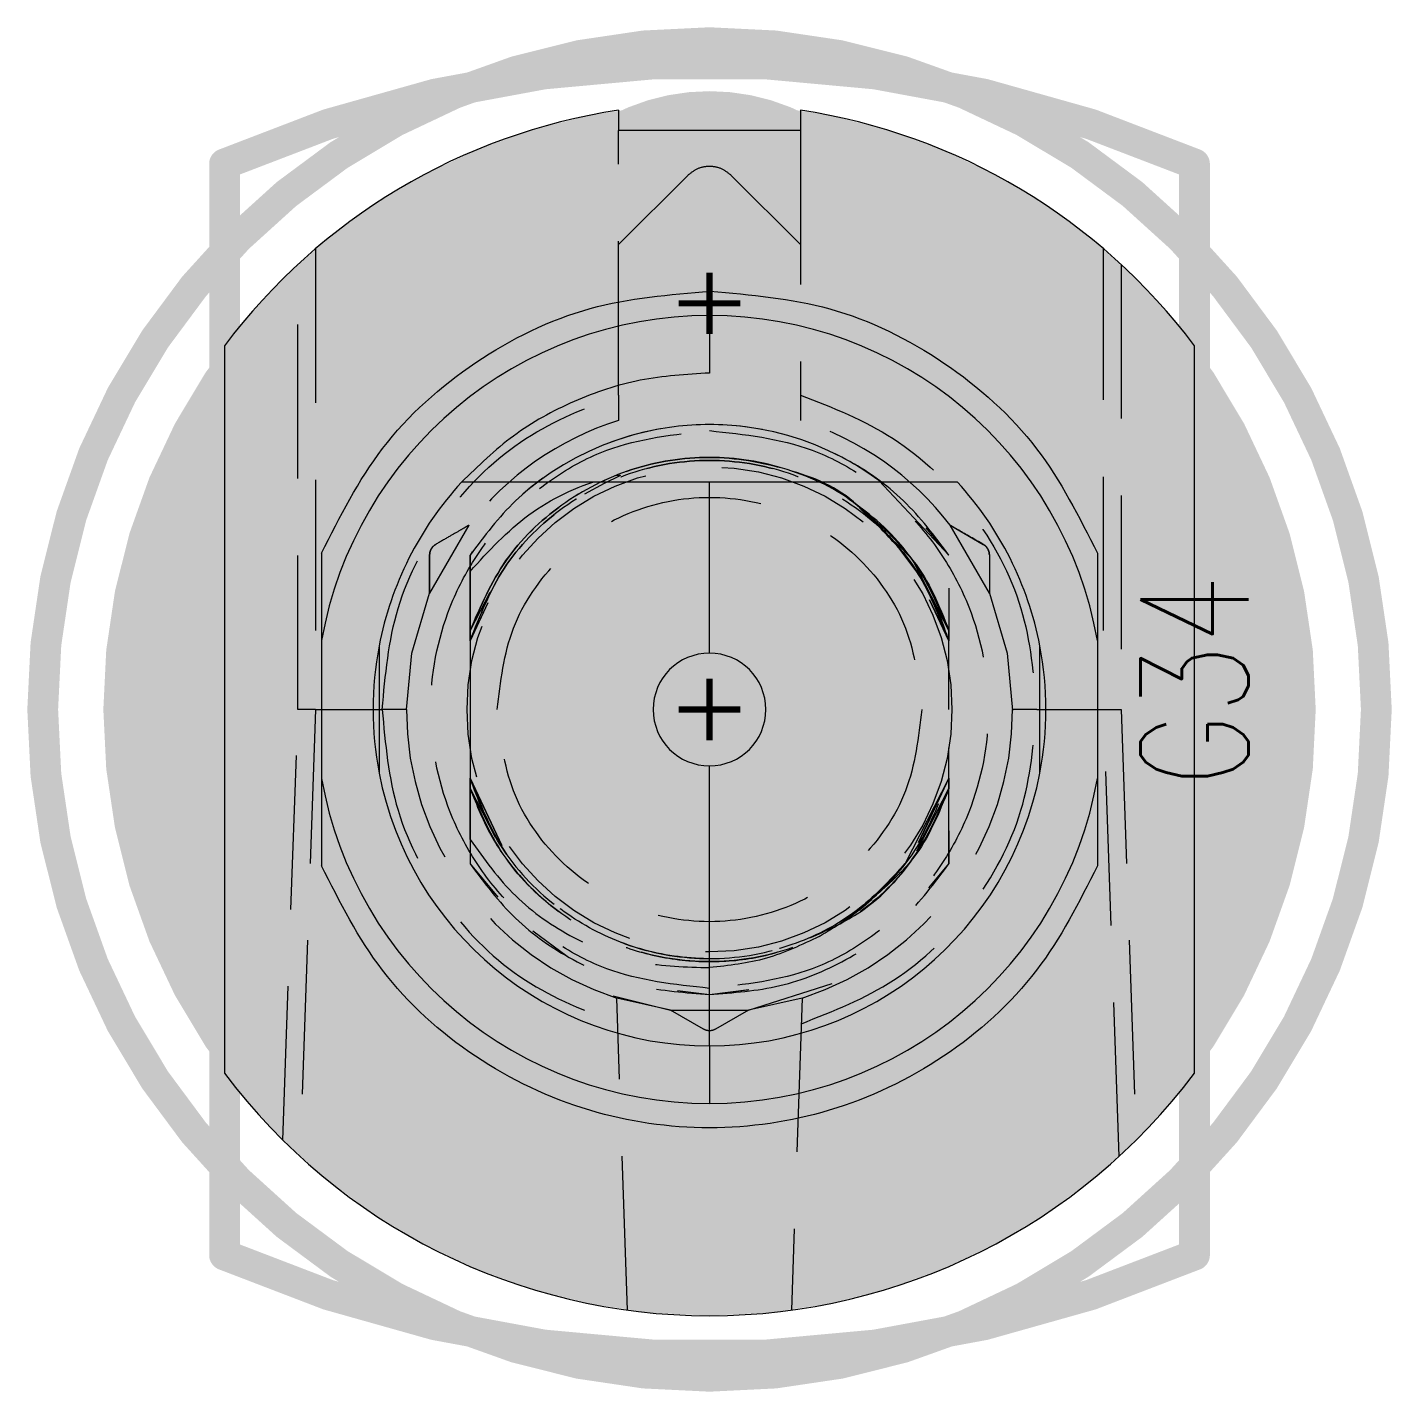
# Model space of a CAD drawing. Header units: millimetres. Extents: x 5 to 1395, y 5 to 415.
# Drawn here: x 1063.49 to 1074.74, y 40.85 to 52.11 of the extents above; entities that cross this region are included whole.
import ezdxf

# ---------------------------------------------------------------- set-up
doc = ezdxf.new("R2010")
doc.units = ezdxf.units.MM
doc.linetypes.add('HIDDEN', pattern=[1.905, 1.27, -0.635])
for name, color, linetype in [('DRIL_PLTE_THRU_01', 16, 'Continuous'), ('DRIL_PLTE_THRU_02', 146, 'Continuous'), ('DRIL_PLTE_THRU_03', 56, 'Continuous'), ('DRIL_PLTE_THRU_04', 216, 'Continuous'), ('DRIL_PLTE_THRU_05', 34, 'Continuous'), ('DRIL_PLTE_THRU_06', 96, 'Continuous'), ('DRIL_PLTE_THRU_07', 171, 'Continuous'), ('DRIL_PLTE_THRU_08', 176, 'Continuous'), ('DRIL_SYMBOL', 2, 'Continuous'), ('PADS_BOT', 5, 'Continuous'), ('PADS_INNER', 1, 'Continuous'), ('PADS_TOP', 1, 'Continuous'), ('PART_NAME_01', 1, 'Continuous'), ('PART_TOP_2DLINE_26', 5, 'Continuous'), ('PART_TOP_2DLINE_27', 5, 'Continuous')]:
    doc.layers.add(name, color=color, linetype=linetype)
doc.styles.add('W0$127', font='simplex', dxfattribs={"width": 0.75})

# ---------------------------------------------------------------- blocks, each defined once
blk = doc.blocks.new('SMOOTH_0$254')
at = {"const_width": 0.127}
blk.add_lwpolyline([(-0.0635, 0, 1), (0.0635, 0, 1)], format="xyb", close=True, dxfattribs=at)
blk = doc.blocks.new('PART_BODY_TOP_1')
at = {"layer": 'PART_TOP_2DLINE_26', "const_width": 0.254}
blk.add_lwpolyline([(5.5, 0, 1), (-5.5, 0, 1)], format="xyb", close=True, dxfattribs=at)
at = {"layer": 'PART_TOP_2DLINE_27', "const_width": 0.254}
blk.add_lwpolyline([(-4.5, 4), (4.5, 4, -0.208911), (4.5, -4), (-4.5, -4, -0.208911)], format="xyb", close=True, dxfattribs=at)
at = {"layer": 'PART_TOP_2DLINE_27'}
for p in [(-4.5, 4), (4.5, 4), (-4.5, -4), (4.5, -4)]:
    blk.add_blockref('SMOOTH_0$254', p, dxfattribs=at)
blk = doc.blocks.new('DRIL_SYMBOL_5$15')
at = {"layer": 'DRIL_SYMBOL', "const_width": 0.0508}
for points in [[(0, -0.254), (0, 0.254)], [(-0.254, 0), (0.254, 0)]]:
    blk.add_lwpolyline(points, dxfattribs=at)
blk = doc.blocks.new('DRIL_HOLE_5$15')
at = {"const_width": 2.575}
blk.add_lwpolyline([(-1.2875, 0, 1), (1.2875, 0, 1)], format="xyb", close=True, dxfattribs=at)
blk.add_blockref('DRIL_SYMBOL_5$15', (0, 0))
blk = doc.blocks.new('PAD_0')
at = {"const_width": 5}
blk.add_lwpolyline([(0, -2.5, 1), (0, 2.5, 1)], format="xyb", close=True, dxfattribs=at)
blk = doc.blocks.new('STK_TOP_181')
at = {"layer": 'DRIL_PLTE_THRU_01'}
blk.add_blockref('DRIL_HOLE_5$15', (0, 0), dxfattribs=at)
at = {"layer": 'DRIL_PLTE_THRU_02'}
blk.add_blockref('DRIL_HOLE_5$15', (0, 0), dxfattribs=at)
at = {"layer": 'DRIL_PLTE_THRU_03'}
blk.add_blockref('DRIL_HOLE_5$15', (0, 0), dxfattribs=at)
at = {"layer": 'DRIL_PLTE_THRU_04'}
blk.add_blockref('DRIL_HOLE_5$15', (0, 0), dxfattribs=at)
at = {"layer": 'DRIL_PLTE_THRU_05'}
blk.add_blockref('DRIL_HOLE_5$15', (0, 0), dxfattribs=at)
at = {"layer": 'DRIL_PLTE_THRU_06'}
blk.add_blockref('DRIL_HOLE_5$15', (0, 0), dxfattribs=at)
at = {"layer": 'DRIL_PLTE_THRU_07'}
blk.add_blockref('DRIL_HOLE_5$15', (0, 0), dxfattribs=at)
at = {"layer": 'DRIL_PLTE_THRU_08'}
blk.add_blockref('DRIL_HOLE_5$15', (0, 0), dxfattribs=at)
at = {"layer": 'PADS_BOT'}
blk.add_blockref('PAD_0', (0, 0), dxfattribs=at)
at = {"layer": 'PADS_INNER'}
blk.add_blockref('PAD_0', (0, 0), dxfattribs=at)
at = {"layer": 'PADS_TOP'}
blk.add_blockref('PAD_0', (0, 0), dxfattribs=at)
blk = doc.blocks.new('DRIL_SYMBOL_2$55')
at = {"layer": 'DRIL_SYMBOL', "const_width": 0.0508}
for points in [[(0, -0.254), (0, 0.254)], [(-0.254, 0), (0.254, 0)]]:
    blk.add_lwpolyline(points, dxfattribs=at)
blk = doc.blocks.new('DRIL_HOLE_2$55')
at = {"const_width": 1.275}
blk.add_lwpolyline([(-0.6375, 0, 1), (0.6375, 0, 1)], format="xyb", close=True, dxfattribs=at)
blk.add_blockref('DRIL_SYMBOL_2$55', (0, 0))
blk = doc.blocks.new('PAD_1')
at = {"const_width": 1.75}
blk.add_lwpolyline([(0, -0.875, 1), (0, 0.875, 1)], format="xyb", close=True, dxfattribs=at)
blk = doc.blocks.new('STK_TOP_182')
at = {"layer": 'DRIL_PLTE_THRU_01'}
blk.add_blockref('DRIL_HOLE_2$55', (0, 0), dxfattribs=at)
at = {"layer": 'DRIL_PLTE_THRU_02'}
blk.add_blockref('DRIL_HOLE_2$55', (0, 0), dxfattribs=at)
at = {"layer": 'DRIL_PLTE_THRU_03'}
blk.add_blockref('DRIL_HOLE_2$55', (0, 0), dxfattribs=at)
at = {"layer": 'DRIL_PLTE_THRU_04'}
blk.add_blockref('DRIL_HOLE_2$55', (0, 0), dxfattribs=at)
at = {"layer": 'DRIL_PLTE_THRU_05'}
blk.add_blockref('DRIL_HOLE_2$55', (0, 0), dxfattribs=at)
at = {"layer": 'DRIL_PLTE_THRU_06'}
blk.add_blockref('DRIL_HOLE_2$55', (0, 0), dxfattribs=at)
at = {"layer": 'DRIL_PLTE_THRU_07'}
blk.add_blockref('DRIL_HOLE_2$55', (0, 0), dxfattribs=at)
at = {"layer": 'DRIL_PLTE_THRU_08'}
blk.add_blockref('DRIL_HOLE_2$55', (0, 0), dxfattribs=at)
at = {"layer": 'PADS_BOT'}
blk.add_blockref('PAD_1', (0, 0), dxfattribs=at)
at = {"layer": 'PADS_INNER'}
blk.add_blockref('PAD_1', (0, 0), dxfattribs=at)
at = {"layer": 'PADS_TOP'}
blk.add_blockref('PAD_1', (0, 0), dxfattribs=at)
blk = doc.blocks.new('SYM_TOP_3')
for name, p in [('PART_BODY_TOP_1', (0, 0)), ('STK_TOP_181', (0, 0)), ('STK_TOP_182', (3.35, 0))]:
    blk.add_blockref(name, p)
blk = doc.blocks.new('PART_TOP_25')
blk.add_blockref('SYM_TOP_3', (0, 0))
at = {"layer": 'PART_NAME_01', "style": 'W0$127', "width": 0.75}
blk.add_text('G34', height=0.889, dxfattribs=at).set_placement((-0.635, -4.445))
blk = doc.blocks.new('q')
at = {"rotation": 90}
blk.add_blockref('PART_TOP_25', (1069.115, 46.479), dxfattribs=at)

msp = doc.modelspace()

# ---------------------------------------------------------------- linework, layer by layer
at = {"color": 7, "linetype": 'Continuous', "lineweight": 15}
for p, q in [((1068.3648, 51.4222), (1068.3648, 51.2538)), ((1069.8648, 51.4222), (1069.8648, 51.2538)), ((1069.8648, 51.2538), (1068.3648, 51.2538)), ((1069.1148, 49.7288), (1069.1148, 49.2538)), ((1065.1148, 49.4788), (1065.1148, 43.4788)), ((1073.1148, 43.4788), (1073.1148, 49.4788)), ((1069.1148, 46.9435), (1069.1148, 48.3538)), ((1069.1148, 43.7038), (1069.1148, 46.014)), ((1069.1148, 43.7038), (1069.1148, 43.2288))]:
    msp.add_line(p, q, dxfattribs=at)
at = {"color": 7, "linetype": 'HIDDEN', "lineweight": 0}
for p, q in [((1068.3648, 49.0725), (1068.3648, 51.2538)), ((1069.8648, 51.2538), (1069.8648, 49.0725)), ((1068.3648, 50.3136), (1068.938, 50.8869)), ((1069.2916, 50.8869), (1069.8648, 50.3136)), ((1065.8648, 50.2784), (1065.8648, 47.1291)), ((1072.3648, 47.1291), (1072.3648, 50.2784)), ((1065.7205, 46.4788), (1065.7205, 50.1501)), ((1072.5091, 50.1501), (1072.5091, 46.4788)), ((1070.5125, 48.368), (1071.0898, 47.7523)), ((1067.1293, 47.9979), (1066.8064, 47.4387)), ((1071.0898, 47.7523), (1070.901, 47.9776)), ((1071.1003, 47.9979), (1071.3732, 47.8404)), ((1071.4232, 47.4387), (1071.1003, 47.9979)), ((1066.8064, 47.4387), (1066.8064, 47.7538)), ((1067.1398, 47.7523), (1067.1398, 47.1297)), ((1067.1398, 47.1297), (1067.1398, 47.7523)), ((1067.1398, 47.7523), (1067.1398, 46.794)), ((1070.7958, 47.7014), (1071.0898, 47.1297)), ((1070.7959, 47.7014), (1071.0898, 47.1297)), ((1067.3017, 47.4445), (1067.1398, 47.1297)), ((1070.93, 47.3838), (1071.0898, 47.0448)), ((1071.0898, 47.0448), (1070.93, 47.3837)), ((1071.0898, 47.4797), (1071.0898, 47.1297)), ((1067.1398, 47.0448), (1067.2894, 47.3621)), ((1067.2874, 47.3577), (1067.1398, 47.0448)), ((1071.0898, 47.1297), (1070.9659, 47.3708)), ((1071.0898, 46.794), (1071.0898, 47.0448)), ((1067.1398, 46.794), (1067.1398, 46.1635)), ((1071.0898, 46.5603), (1071.0898, 46.794)), ((1071.0898, 46.4788), (1071.0898, 46.7468)), ((1065.5963, 42.9263), (1065.7204, 46.4788)), ((1065.8648, 46.4788), (1065.7205, 46.4788)), ((1065.8648, 46.4788), (1065.7361, 42.7931)), ((1065.8648, 46.4788), (1066.4148, 46.4788)), ((1066.6148, 46.4788), (1066.4148, 46.4788)), ((1071.8148, 46.4788), (1071.6148, 46.4788)), ((1071.8148, 46.4788), (1072.3648, 46.4788)), ((1072.4935, 42.7931), (1072.3648, 46.4788)), ((1072.3648, 46.4788), (1072.5092, 46.4788)), ((1072.5092, 46.4788), (1072.6333, 42.9263)), ((1067.1398, 46.1635), (1067.1398, 45.4062)), ((1071.0898, 45.9128), (1071.0898, 46.1635)), ((1071.8398, 45.9544), (1071.8398, 45.9544)), ((1067.4022, 45.3563), (1067.1398, 45.9128)), ((1067.1398, 45.9128), (1067.4022, 45.3563)), ((1067.1398, 45.4062), (1067.1398, 45.8279)), ((1067.1398, 45.8279), (1067.3473, 45.4244)), ((1067.1398, 45.8278), (1067.1398, 45.2052)), ((1067.4023, 45.3563), (1067.1399, 45.9128)), ((1067.1399, 45.9128), (1067.4023, 45.3563)), ((1071.0898, 45.9128), (1070.7286, 45.2073)), ((1071.0898, 45.8279), (1070.8255, 45.3138)), ((1070.8255, 45.3138), (1071.0898, 45.8279)), ((1071.0898, 45.8279), (1070.8255, 45.3138)), ((1071.0898, 45.9128), (1070.8389, 45.3807)), ((1070.8389, 45.3807), (1071.0898, 45.9128)), ((1071.0898, 45.9128), (1070.8389, 45.3807)), ((1070.8389, 45.3807), (1071.0898, 45.9128)), ((1070.86, 45.3809), (1071.0898, 45.8279)), ((1071.0898, 45.9128), (1070.8682, 45.4429)), ((1070.8683, 45.4429), (1071.0898, 45.9128)), ((1071.0898, 45.2052), (1071.0898, 45.8279)), ((1071.0898, 45.4779), (1071.0898, 45.2052)), ((1067.1398, 45.2052), (1067.369, 44.9318)), ((1070.9244, 45.0078), (1071.0898, 45.2052)), ((1070.9731, 45.0659), (1071.0898, 45.2052)), ((1067.6582, 44.6543), (1067.9398, 44.4436)), ((1068.3216, 44.1169), (1068.7919, 43.9997)), ((1068.8499, 44.162), (1069.1148, 44.1288)), ((1069.1148, 44.1288), (1069.4385, 44.1694)), ((1069.1148, 44.1288), (1069.4251, 44.1677)), ((1069.4377, 43.9997), (1070.1258, 44.2199)), ((1068.4398, 41.5246), (1068.3499, 44.0987)), ((1068.7919, 43.9997), (1068.3499, 44.0987)), ((1069.8797, 44.0987), (1069.4377, 43.9997)), ((1069.8797, 44.0987), (1069.7898, 41.5246)), ((1069.0648, 43.8422), (1068.7919, 43.9997)), ((1068.7919, 43.9997), (1069.4377, 43.9997)), ((1069.4377, 43.9997), (1069.1648, 43.8422))]:
    msp.add_line(p, q, dxfattribs=at)
at = {"color": 7, "linetype": 'HIDDEN', "lineweight": 0, "flags": 128}
for points in [[(1068.3387, 48.408), (1068.3673, 48.4118), (1068.3762, 48.4119), (1068.3776, 48.4116), (1068.3784, 48.4112), (1068.3785, 48.4111), (1068.3786, 48.411), (1068.3786, 48.411), (1068.3786, 48.411), (1068.3786, 48.411), (1068.3786, 48.411), (1068.3787, 48.411), (1068.3786, 48.411), (1068.3786, 48.4113), (1068.3786, 48.4113), (1068.3786, 48.4114), (1068.3786, 48.4114), (1068.3786, 48.4114), (1068.3786, 48.4114), (1068.3786, 48.4113), (1068.3787, 48.4111), (1068.3787, 48.4109), (1068.3788, 48.4108), (1068.3788, 48.4107), (1068.3788, 48.4107), (1068.3788, 48.4107), (1068.3788, 48.4107), (1068.3788, 48.4107), (1068.3788, 48.4104), (1068.3787, 48.41), (1068.3783, 48.4093), (1068.3754, 48.4067), (1068.2459, 48.3425), (1068.0829, 48.2553)], [(1067.1398, 47.7523), (1067.1398, 47.7523)], [(1067.1398, 47.7523), (1067.1398, 47.7523)], [(1067.1398, 47.7523), (1067.1398, 47.7523)], [(1067.1398, 47.7523), (1067.1398, 47.7523)], [(1067.1398, 47.7523), (1067.1398, 47.7523)], [(1067.1398, 47.7523), (1067.1398, 47.7523)], [(1067.1398, 47.7523), (1067.1398, 47.7523)], [(1067.1398, 47.7523), (1067.1398, 47.7523)], [(1071.0898, 47.7523), (1071.0898, 47.7523)], [(1066.6148, 46.4788), (1066.6586, 46.9444), (1066.8064, 47.4387)], [(1071.4232, 47.4387), (1071.5711, 46.9444), (1071.6148, 46.4703)], [(1071.0898, 47.0448), (1071.0898, 47.0448)], [(1071.0898, 47.0448), (1071.0898, 47.0448)], [(1071.0898, 47.0448), (1071.0898, 47.0448)], [(1071.0898, 47.0448), (1071.0898, 47.0448)], [(1071.0898, 47.0448), (1071.0898, 47.0448)], [(1067.1398, 46.794), (1067.1398, 46.794)], [(1067.1398, 46.1635), (1067.1398, 46.1635)], [(1071.0898, 45.9128), (1071.0898, 45.9128)], [(1071.0898, 45.9128), (1071.0898, 45.9128)], [(1071.0898, 45.9128), (1071.0898, 45.9128)], [(1071.0898, 45.9128), (1071.0898, 45.9128)], [(1071.0898, 45.9128), (1071.0898, 45.9128)], [(1071.0898, 45.9128), (1071.0898, 45.9128)], [(1071.0898, 45.9128), (1071.0898, 45.9128)], [(1071.0898, 45.9128), (1071.0898, 45.9128)], [(1067.3356, 45.4515), (1067.3356, 45.4515)], [(1067.1398, 45.2052), (1067.1398, 45.2052)], [(1067.1398, 45.2052), (1067.1398, 45.2052)], [(1067.1398, 45.2052), (1067.1398, 45.2052)], [(1067.1398, 45.2052), (1067.1398, 45.2052)], [(1067.1398, 45.2052), (1067.1398, 45.2052)], [(1067.1398, 45.2052), (1067.1398, 45.2052)], [(1067.1398, 45.2052), (1067.1398, 45.2052)], [(1071.0898, 45.2052), (1071.0898, 45.2052)], [(1068.0876, 44.6995), (1068.0876, 44.6995)]]:
    msp.add_lwpolyline(points, dxfattribs=at)
at = {"color": 7, "linetype": 'HIDDEN', "lineweight": 0}
msp.add_circle((1069.1148, 46.4788), 2, dxfattribs=at)
at = {"color": 7, "linetype": 'Continuous', "lineweight": 15}
for radius, start, end in [(5, 98.62693, 143.1301), (5, 36.8699, 81.37307), (3.25, 90, 169.93673), (3.25, 10.06327, 90), (2.775, 137.49336, 169.10705), (2.775, 10.89324, 42.50663), (2.775, 169.10668, 190.89376), (0.4648, 90, 270), (0.4648, 270, 90), (2.775, 349.10676, 10.89295), (2.775, 190.89295, 270), (2.775, 270, 349.10705), (3.25, 190.06327, 270), (3.25, 270, 349.93673), (5, 216.8699, 323.1301)]:
    msp.add_arc((1069.1148, 46.4788), radius, start, end, dxfattribs=at)
at = {"color": 7, "linetype": 'HIDDEN', "lineweight": 0}
for radius, start, end in [(2.5, 107.4576, 142.57976), (2.5, 37.42024, 72.5424), (2.35, 53.50581, 147.18508), (2.5, 180, 252.18431), (2.5, 287.81569, 0)]:
    msp.add_arc((1069.1148, 46.4788), radius, start, end, dxfattribs=at)
for points, knots in [([(1068.938, 50.8869), (1068.9639, 50.9074), (1069.0155, 50.9484), (1069.1148, 50.9659), (1069.2141, 50.9484), (1069.2658, 50.9074), (1069.2916, 50.8869)], [0, 0, 0, 0, 0.2500001, 0.4999906, 0.7499999, 1, 1, 1, 1]), ([(1066.4148, 46.4788), (1066.4406, 46.7614), (1066.4936, 47.3418), (1066.9213, 48.1279), (1067.5576, 48.7571), (1068.1005, 48.9693), (1068.3648, 49.0725)], [0, 0, 0, 0, 0.2433925, 0.4999994, 0.7566076, 1, 1, 1, 1]), ([(1068.3648, 49.0725), (1068.3648, 49.0447), (1068.3648, 48.9895), (1068.3648, 48.9213), (1068.3648, 48.8722), (1068.3648, 48.8665), (1068.3648, 48.8636)], [0, 0, 0, 0, 0.2586198, 0.5136129, 0.7560945, 1, 1, 1, 1]), ([(1069.8648, 49.0725), (1070.1291, 48.9693), (1070.672, 48.7571), (1071.3083, 48.1279), (1071.736, 47.3418), (1071.789, 46.7614), (1071.8148, 46.4788)], [0, 0, 0, 0, 0.2433924, 0.5000006, 0.7566075, 1, 1, 1, 1]), ([(1069.8648, 49.0725), (1069.8648, 49.0448), (1069.8648, 48.9897), (1069.8648, 48.9215), (1069.8648, 48.8723), (1069.8648, 48.8665), (1069.8648, 48.8636)], [0, 0, 0, 0, 0.25810356, 0.51260769, 0.75559423, 1, 1, 1, 1]), ([(1069.1148, 44.1788), (1068.8256, 44.2097), (1068.3791, 44.2574), (1067.8429, 44.5437), (1067.4775, 44.8409), (1067.1783, 45.2069), (1066.901, 45.7429), (1066.759, 46.4788), (1066.901, 47.2145), (1067.1782, 47.7505), (1067.4773, 48.1165), (1067.8428, 48.4138), (1068.3789, 48.7002), (1068.8256, 48.7479), (1069.1148, 48.7788)], [0, 0, 0, 0, 0.1197214, 0.1848231, 0.2499997, 0.3151018, 0.3802782, 0.4999995, 0.6197209, 0.6848236, 0.7500001, 0.8151023, 0.8802786, 1, 1, 1, 1]), ([(1071.0898, 47.7523), (1070.972, 47.9089), (1070.7364, 48.2221), (1070.2497, 48.5627), (1069.7015, 48.78), (1069.1148, 48.8532), (1068.5281, 48.78), (1067.9799, 48.5628), (1067.4932, 48.2221), (1067.2576, 47.9089), (1067.1398, 47.7523)], [0, 0, 0, 0, 0.1249998, 0.2500004, 0.3749994, 0.5000002, 0.6249994, 0.7499999, 0.8749992, 1, 1, 1, 1]), ([(1069.1148, 48.7788), (1069.404, 48.7479), (1069.8505, 48.7002), (1070.3867, 48.4139), (1070.7521, 48.1167), (1071.0513, 47.7507), (1071.3286, 47.2147), (1071.4706, 46.4788), (1071.3286, 45.743), (1071.0514, 45.207), (1070.7523, 44.8411), (1070.3868, 44.5438), (1069.8507, 44.2574), (1069.404, 44.2097), (1069.1148, 44.1788)], [0, 0, 0, 0, 0.1197222, 0.1848238, 0.2500002, 0.3151022, 0.3802793, 0.5000005, 0.6197216, 0.6848232, 0.7499996, 0.8151016, 0.8802778, 1, 1, 1, 1]), ([(1070.3529, 48.1444), (1070.3465, 48.1509), (1070.1876, 48.3107), (1069.7561, 48.4789), (1069.1176, 48.5953), (1068.4624, 48.4892), (1067.8785, 48.1909), (1067.3999, 47.7294), (1067.2265, 47.3296), (1067.1398, 47.1297)], [0, 0, 0, 0, 0.0069761, 0.1724801, 0.3379829, 0.5034876, 0.6689917, 0.8344961, 1, 1, 1, 1]), ([(1067.1398, 47.1297), (1067.2265, 47.3296), (1067.3999, 47.7295), (1067.8784, 48.1908), (1068.4628, 48.4896), (1069.1162, 48.5937), (1069.7613, 48.4853), (1070.2743, 48.2519), (1070.4984, 48.0073), (1070.5757, 47.9229)], [0, 0, 0, 0, 0.1532176, 0.3064362, 0.4596555, 0.6128731, 0.7660924, 0.9193102, 1, 1, 1, 1]), ([(1070.6448, 47.8541), (1070.5461, 47.9634), (1070.3017, 48.2342), (1069.7623, 48.4865), (1069.1159, 48.5934), (1068.4629, 48.4897), (1067.8784, 48.1907), (1067.3999, 47.7295), (1067.2265, 47.3296), (1067.1398, 47.1297)], [0, 0, 0, 0, 0.101378, 0.2511488, 0.4009201, 0.5506899, 0.7004592, 0.8502301, 1, 1, 1, 1]), ([(1067.1398, 47.1297), (1067.2265, 47.3296), (1067.4, 47.7294), (1067.8784, 48.1907), (1068.4629, 48.4897), (1069.1159, 48.5933), (1069.7624, 48.4866), (1070.3057, 48.2317), (1070.553, 47.9572), (1070.6547, 47.8442)], [0, 0, 0, 0, 0.149287, 0.2985746, 0.4478617, 0.5971481, 0.7464361, 0.8957232, 1, 1, 1, 1]), ([(1067.1398, 47.1297), (1067.2265, 47.3296), (1067.4, 47.7294), (1067.8784, 48.1907), (1068.4629, 48.4897), (1069.1159, 48.5933), (1069.7623, 48.4865), (1070.3025, 48.2337), (1070.5475, 47.9621), (1070.6468, 47.8521)], [0, 0, 0, 0, 0.1496706, 0.2993401, 0.4490092, 0.5986772, 0.748347, 0.8980161, 1, 1, 1, 1]), ([(1071.0898, 47.1297), (1071.0031, 47.3296), (1070.8296, 47.7295), (1070.3513, 48.1907), (1069.7665, 48.49), (1069.1148, 48.5924), (1068.4632, 48.49), (1067.8783, 48.1907), (1067.4, 47.7295), (1067.2265, 47.3296), (1067.1398, 47.1297)], [0, 0, 0, 0, 0.125001, 0.2500011, 0.3750008, 0.4999999, 0.6250004, 0.7500002, 0.8750003, 1, 1, 1, 1]), ([(1067.1398, 47.0448), (1067.2207, 47.2516), (1067.3825, 47.6653), (1067.8591, 48.1475), (1068.4508, 48.4614), (1069.1148, 48.5692), (1069.7788, 48.4614), (1070.3706, 48.1475), (1070.8471, 47.6653), (1071.0089, 47.2516), (1071.0898, 47.0448)], [0, 0, 0, 0, 0.1249993, 0.2499995, 0.3749993, 0.499999, 0.6249999, 0.7500002, 0.8749995, 1, 1, 1, 1]), ([(1071.0898, 47.0448), (1071.0089, 47.2516), (1070.8471, 47.6653), (1070.3706, 48.1475), (1069.7788, 48.4614), (1069.1148, 48.5692), (1068.4508, 48.4614), (1067.8591, 48.1475), (1067.3825, 47.6653), (1067.2207, 47.2516), (1067.1398, 47.0448)], [0, 0, 0, 0, 0.12500045, 0.24999977, 0.37500014, 0.50000102, 0.62500074, 0.75000046, 0.87500074, 1, 1, 1, 1]), ([(1067.1399, 47.0448), (1067.2208, 47.2516), (1067.3826, 47.6653), (1067.8591, 48.1475), (1068.4508, 48.4614), (1069.1148, 48.5691), (1069.7788, 48.4614), (1070.3705, 48.1475), (1070.847, 47.6653), (1071.0089, 47.2516), (1071.0898, 47.0448)], [0, 0, 0, 0, 0.1250009, 0.2500006, 0.3750008, 0.4999996, 0.6249999, 0.75, 0.8749997, 1, 1, 1, 1]), ([(1071.0898, 47.0448), (1071.0089, 47.2516), (1070.847, 47.6653), (1070.3705, 48.1475), (1069.7788, 48.4614), (1069.1148, 48.5691), (1068.4508, 48.4614), (1067.8591, 48.1475), (1067.3826, 47.6653), (1067.2208, 47.2516), (1067.1399, 47.0448)], [0, 0, 0, 0, 0.1250003, 0.25, 0.3750001, 0.5000004, 0.6249992, 0.7499994, 0.8749991, 1, 1, 1, 1]), ([(1067.1399, 47.0448), (1067.2208, 47.2516), (1067.3826, 47.6653), (1067.8591, 48.1475), (1068.4508, 48.4614), (1069.1148, 48.5691), (1069.7788, 48.4614), (1070.3705, 48.1475), (1070.847, 47.6653), (1071.0088, 47.2516), (1071.0898, 47.0448)], [0, 0, 0, 0, 0.1250009, 0.2500006, 0.3750007, 0.4999993, 0.6249993, 0.7499994, 0.8749991, 1, 1, 1, 1]), ([(1071.0898, 47.0448), (1071.0088, 47.2516), (1070.847, 47.6653), (1070.3705, 48.1475), (1069.7788, 48.4614), (1069.1148, 48.5691), (1068.4508, 48.4614), (1067.8591, 48.1475), (1067.3826, 47.6653), (1067.2208, 47.2516), (1067.1399, 47.0448)], [0, 0, 0, 0, 0.1250009, 0.2500006, 0.3750007, 0.5000007, 0.6249993, 0.7499994, 0.8749991, 1, 1, 1, 1]), ([(1067.1398, 47.6178), (1067.2925, 47.7846), (1067.5981, 48.1184), (1068.0504, 48.3325), (1068.3031, 48.3987), (1068.3387, 48.408)], [0, 0, 0, 0, 0.46183387, 0.92414595, 1, 1, 1, 1]), ([(1067.3648, 46.4788), (1067.3911, 46.7078), (1067.4437, 47.1659), (1067.8484, 47.7484), (1068.4269, 48.1377), (1069.1148, 48.2743), (1069.8027, 48.1377), (1070.3812, 47.7484), (1070.7859, 47.1659), (1070.8385, 46.7078), (1070.8648, 46.4788)], [0, 0, 0, 0, 0.1250001, 0.2499996, 0.3749999, 0.4999998, 0.6249996, 0.7499999, 0.8750002, 1, 1, 1, 1]), ([(1070.6767, 47.8135), (1070.5901, 47.9056), (1070.4884, 48.0137), (1070.3749, 48.1179), (1070.3553, 48.1398), (1070.3515, 48.1467), (1070.3511, 48.149), (1070.3513, 48.15), (1070.3515, 48.1503), (1070.3516, 48.1505)], [0, 0, 0, 0, 0.8053608, 0.9459613, 0.9826883, 0.9932399, 0.9969257, 0.9985081, 1, 1, 1, 1]), ([(1070.3516, 48.1505), (1070.5142, 48.009), (1070.8394, 47.726), (1071.0063, 47.3284), (1071.0898, 47.1297)], [0, 0, 0, 0, 0.500001, 1, 1, 1, 1]), ([(1067.1293, 47.9979), (1067.1283, 47.9973), (1067.1262, 47.9961), (1067.1048, 47.9838), (1067.0526, 47.9536), (1066.9655, 47.9034), (1066.8947, 47.8625), (1066.8564, 47.8404)], [0, 0, 0, 0, 0.074113, 0.154925, 0.359908, 0.6537178, 1, 1, 1, 1]), ([(1071.3732, 47.8404), (1071.3021, 47.8814), (1071.2083, 47.9356), (1071.1247, 47.9838), (1071.1034, 47.9961), (1071.1013, 47.9973), (1071.1003, 47.9979)], [0, 0, 0, 0, 0.6387146, 0.8437564, 0.9250068, 1, 1, 1, 1]), ([(1066.8064, 47.7538), (1066.8071, 47.7625), (1066.8084, 47.7799), (1066.819, 47.8043), (1066.8348, 47.8256), (1066.8492, 47.8355), (1066.8564, 47.8404)], [0, 0, 0, 0, 0.2508109, 0.5000103, 0.7492263, 1, 1, 1, 1]), ([(1066.8564, 47.8404), (1066.8499, 47.8363), (1066.8411, 47.8307), (1066.8289, 47.8172), (1066.8236, 47.8099), (1066.8201, 47.8043), (1066.8169, 47.7985), (1066.813, 47.79), (1066.8071, 47.7722), (1066.8067, 47.7616), (1066.8064, 47.7538)], [0, 0, 0, 0, 0.3001489, 0.4066766, 0.4525904, 0.4958585, 0.5401082, 0.5867125, 0.694544, 1, 1, 1, 1]), ([(1070.5757, 47.9229), (1070.6524, 47.8537), (1070.891, 47.6386), (1071.0094, 47.3354), (1071.0898, 47.1297)], [0, 0, 0, 0, 0.3212842, 1, 1, 1, 1]), ([(1071.3732, 47.8404), (1071.3804, 47.8355), (1071.3948, 47.8256), (1071.4107, 47.8043), (1071.4212, 47.7799), (1071.4225, 47.7625), (1071.4232, 47.7538)], [0, 0, 0, 0, 0.2507737, 0.4999897, 0.7491891, 1, 1, 1, 1]), ([(1071.4232, 47.7538), (1071.4229, 47.7615), (1071.4225, 47.7719), (1071.4169, 47.7892), (1071.4132, 47.7975), (1071.4101, 47.8033), (1071.4067, 47.809), (1071.4012, 47.8166), (1071.3888, 47.8306), (1071.3798, 47.8362), (1071.3732, 47.8404)], [0, 0, 0, 0, 0.3001494, 0.4066806, 0.4526041, 0.4959018, 0.5400871, 0.586725, 0.6945416, 1, 1, 1, 1]), ([(1066.8064, 47.7538), (1066.8064, 47.6717), (1066.8064, 47.5634), (1066.8064, 47.4669), (1066.8064, 47.4423), (1066.8064, 47.4399), (1066.8064, 47.4387)], [0, 0, 0, 0, 0.6386762, 0.8437428, 0.9249992, 1, 1, 1, 1]), ([(1071.0898, 47.0448), (1071.0416, 47.184), (1070.9452, 47.4624), (1070.7662, 47.6965), (1070.6767, 47.8135)], [0, 0, 0, 0, 0.50000229, 1, 1, 1, 1]), ([(1071.0898, 47.0448), (1071.0416, 47.184), (1070.9452, 47.4624), (1070.7662, 47.6965), (1070.6767, 47.8135)], [0, 0, 0, 0, 0.4999994, 1, 1, 1, 1]), ([(1071.4232, 47.7538), (1071.4232, 47.6717), (1071.4232, 47.5634), (1071.4232, 47.4669), (1071.4232, 47.4423), (1071.4232, 47.4399), (1071.4232, 47.4387)], [0, 0, 0, 0, 0.6387206, 0.8437492, 0.925002, 1, 1, 1, 1]), ([(1067.1398, 47.1297), (1067.1398, 47.1081), (1067.1398, 47.08), (1067.1398, 47.0528), (1067.1398, 47.0459), (1067.1398, 47.0451), (1067.1398, 47.0448)], [0, 0, 0, 0, 0.6593574, 0.8553045, 0.9305009, 1, 1, 1, 1]), ([(1067.1398, 47.0448), (1067.1398, 47.0451), (1067.1398, 47.0459), (1067.1398, 47.0527), (1067.1398, 47.0793), (1067.1398, 47.1078), (1067.1398, 47.1297)], [0, 0, 0, 0, 0.0688374, 0.1452948, 0.3446674, 1, 1, 1, 1]), ([(1067.1398, 47.1297), (1067.1398, 47.108), (1067.1398, 47.0799), (1067.1398, 47.0527), (1067.1398, 47.0459), (1067.1398, 47.0451), (1067.1398, 47.0448)], [0, 0, 0, 0, 0.6595579, 0.8553653, 0.9305299, 1, 1, 1, 1]), ([(1071.0898, 47.0448), (1071.0898, 47.0451), (1071.0898, 47.0459), (1071.0898, 47.0528), (1071.0898, 47.0794), (1071.0898, 47.1079), (1071.0898, 47.1297)], [0, 0, 0, 0, 0.06889256, 0.14544723, 0.34497309, 1, 1, 1, 1]), ([(1071.0898, 47.1297), (1071.0898, 47.108), (1071.0898, 47.08), (1071.0898, 47.0527), (1071.0898, 47.0459), (1071.0898, 47.0451), (1071.0898, 47.0448)], [0, 0, 0, 0, 0.6594464, 0.8553315, 0.9305041, 1, 1, 1, 1]), ([(1066.4148, 46.4788), (1066.4405, 46.1968), (1066.4932, 45.6176), (1066.9191, 44.833), (1067.5527, 44.2041), (1068.0939, 43.991), (1068.3573, 43.8872)], [0, 0, 0, 0, 0.2434211, 0.4999992, 0.7565776, 1, 1, 1, 1]), ([(1070.8648, 46.4788), (1070.8385, 46.2497), (1070.7859, 45.7916), (1070.3812, 45.2091), (1069.8027, 44.8199), (1069.1148, 44.6832), (1068.4269, 44.8199), (1067.8484, 45.2091), (1067.4437, 45.7916), (1067.3911, 46.2497), (1067.3648, 46.4788)], [0, 0, 0, 0, 0.125, 0.2500004, 0.375, 0.5000002, 0.6250005, 0.7500001, 0.8749998, 1, 1, 1, 1]), ([(1069.8723, 43.8872), (1070.1358, 43.991), (1070.6769, 44.2041), (1071.3105, 44.833), (1071.7364, 45.6176), (1071.7891, 46.1968), (1071.8148, 46.4788)], [0, 0, 0, 0, 0.2434225, 0.5000011, 0.7565785, 1, 1, 1, 1]), ([(1067.1398, 45.9128), (1067.1398, 45.9124), (1067.1398, 45.9117), (1067.1398, 45.9048), (1067.1398, 45.8782), (1067.1398, 45.8497), (1067.1398, 45.8279)], [0, 0, 0, 0, 0.0688696, 0.1453684, 0.3448129, 1, 1, 1, 1]), ([(1067.1398, 45.9128), (1067.1398, 45.9124), (1067.1398, 45.9116), (1067.1398, 45.9048), (1067.1398, 45.8782), (1067.1398, 45.8497), (1067.1398, 45.8279)], [0, 0, 0, 0, 0.068961, 0.14557, 0.3451207, 1, 1, 1, 1]), ([(1067.1398, 45.8278), (1067.1398, 45.8495), (1067.1398, 45.8776), (1067.1398, 45.9048), (1067.1398, 45.9117), (1067.1398, 45.9124), (1067.1398, 45.9128)], [0, 0, 0, 0, 0.6595652, 0.8553987, 0.9305744, 1, 1, 1, 1]), ([(1070.7286, 45.2073), (1070.6005, 45.069), (1070.3444, 44.7923), (1069.8359, 44.529), (1069.282, 44.4047), (1068.7135, 44.4375), (1068.1749, 44.6224), (1067.7093, 44.947), (1067.3383, 45.3833), (1067.206, 45.7363), (1067.1398, 45.9128)], [0, 0, 0, 0, 0.1249987, 0.2500004, 0.3749996, 0.5000007, 0.6250003, 0.7500012, 0.8750007, 1, 1, 1, 1]), ([(1067.1398, 45.9128), (1067.2207, 45.7059), (1067.3826, 45.2922), (1067.859, 44.81), (1068.4508, 44.4961), (1069.1148, 44.3884), (1069.7788, 44.4961), (1070.3706, 44.81), (1070.847, 45.2923), (1071.0089, 45.7059), (1071.0898, 45.9128)], [0, 0, 0, 0, 0.1249992, 0.2500006, 0.3750002, 0.4999994, 0.6249996, 0.7499999, 0.8750003, 1, 1, 1, 1]), ([(1067.1398, 45.8279), (1067.1946, 45.6906), (1067.3042, 45.4161), (1067.5742, 45.0602), (1067.9074, 44.7661), (1068.2966, 44.55), (1068.7225, 44.4203), (1069.1655, 44.3852), (1069.609, 44.4384), (1069.8826, 44.5504), (1070.0194, 44.6063)], [0, 0, 0, 0, 0.1250021, 0.2500003, 0.375001, 0.500002, 0.6250021, 0.7500013, 0.8750013, 1, 1, 1, 1]), ([(1071.0898, 45.8279), (1071.0031, 45.6279), (1070.8296, 45.2281), (1070.3513, 44.7669), (1069.7665, 44.4676), (1069.1148, 44.3651), (1068.4632, 44.4676), (1067.8783, 44.7669), (1067.4, 45.2281), (1067.2265, 45.6279), (1067.1398, 45.8278)], [0, 0, 0, 0, 0.1249998, 0.2499999, 0.3750004, 0.4999995, 0.6250005, 0.7499997, 0.8750009, 1, 1, 1, 1]), ([(1069.9434, 44.5958), (1070.0773, 44.6553), (1070.4095, 44.8028), (1070.8278, 45.2322), (1071.0025, 45.6293), (1071.0898, 45.8279)], [0, 0, 0, 0, 0.2522686, 0.626133, 1, 1, 1, 1]), ([(1071.0898, 45.8278), (1071.0071, 45.6238), (1070.8673, 45.2793), (1070.5898, 45.0356), (1070.4766, 44.9361)], [0, 0, 0, 0, 0.5921088, 1, 1, 1, 1]), ([(1071.0898, 45.9128), (1071.0898, 45.9124), (1071.0898, 45.9116), (1071.0898, 45.9048), (1071.0898, 45.8782), (1071.0898, 45.8497), (1071.0898, 45.8278)], [0, 0, 0, 0, 0.0688689, 0.1454351, 0.3449328, 1, 1, 1, 1]), ([(1071.0898, 45.8279), (1071.0898, 45.8495), (1071.0898, 45.8776), (1071.0898, 45.9048), (1071.0898, 45.9117), (1071.0898, 45.9124), (1071.0898, 45.9128)], [0, 0, 0, 0, 0.6593283, 0.8552797, 0.9304917, 1, 1, 1, 1]), ([(1071.0898, 45.9128), (1071.0898, 45.9124), (1071.0898, 45.9116), (1071.0898, 45.9048), (1071.0898, 45.8782), (1071.0898, 45.8497), (1071.0898, 45.8279)], [0, 0, 0, 0, 0.0689369, 0.14558, 0.345186, 1, 1, 1, 1]), ([(1067.1398, 45.4062), (1067.257, 45.2432), (1067.4898, 44.9196), (1067.9828, 44.5788), (1068.5343, 44.365), (1068.9222, 44.3548), (1069.1148, 44.3497)], [0, 0, 0, 0, 0.2550545, 0.5067408, 0.7550554, 1, 1, 1, 1]), ([(1067.1398, 45.2052), (1067.2576, 45.0485), (1067.4932, 44.735), (1067.9799, 44.3966), (1068.5281, 44.171), (1068.9192, 44.1429), (1069.1148, 44.1288)], [0, 0, 0, 0, 0.2499996, 0.4999988, 0.7500016, 1, 1, 1, 1]), ([(1067.1398, 45.2052), (1067.2576, 45.0485), (1067.4932, 44.735), (1067.9799, 44.3966), (1068.5281, 44.171), (1068.9192, 44.1429), (1069.1148, 44.1288)], [0, 0, 0, 0, 0.2499996, 0.4999988, 0.7500016, 1, 1, 1, 1]), ([(1069.1148, 44.1288), (1069.3104, 44.1429), (1069.7015, 44.171), (1070.2497, 44.3966), (1070.7364, 44.735), (1070.972, 45.0485), (1071.0898, 45.2052)], [0, 0, 0, 0, 0.2500014, 0.500001, 0.7500026, 1, 1, 1, 1]), ([(1069.1148, 44.1288), (1069.3104, 44.1429), (1069.7015, 44.171), (1070.2497, 44.3966), (1070.7364, 44.735), (1070.972, 45.0485), (1071.0898, 45.2052)], [0, 0, 0, 0, 0.2500014, 0.500001, 0.7500026, 1, 1, 1, 1]), ([(1070.0194, 44.6063), (1070.1535, 44.6889), (1070.4204, 44.8532), (1070.6262, 45.0896), (1070.7286, 45.2073)], [0, 0, 0, 0, 0.5024662, 1, 1, 1, 1]), ([(1070.0194, 44.6063), (1069.8767, 44.5383), (1069.5898, 44.4014), (1069.2738, 44.367), (1069.1148, 44.3497)], [0, 0, 0, 0, 0.4970602, 1, 1, 1, 1]), ([(1069.1648, 43.8422), (1069.1569, 43.8384), (1069.1411, 43.8308), (1069.1148, 43.8278), (1069.0885, 43.8308), (1069.0727, 43.8384), (1069.0648, 43.8422)], [0, 0, 0, 0, 0.2499939, 0.5000354, 0.7500061, 1, 1, 1, 1])]:
    msp.add_open_spline(points, degree=3, knots=knots, dxfattribs=at)
at = {"color": 7, "linetype": 'Continuous', "lineweight": 15}
for points, knots in [([(1065.9148, 47.7682), (1066.066, 48.0679), (1066.3753, 48.681), (1067.1602, 49.379), (1068.1019, 49.8446), (1068.7863, 49.9011), (1069.1208, 49.9288)], [0, 0, 0, 0, 0.2443904, 0.4999999, 0.7556096, 1, 1, 1, 1]), ([(1069.1208, 49.9288), (1069.4543, 49.9001), (1070.1366, 49.8416), (1071.0743, 49.3754), (1071.8559, 48.6785), (1072.1641, 48.0671), (1072.3148, 47.7682)], [0, 0, 0, 0, 0.2444246, 0.4999999, 0.7555765, 1, 1, 1, 1]), ([(1069.1148, 49.2538), (1068.923, 49.2424), (1068.5395, 49.2195), (1067.9903, 49.0347), (1067.4831, 48.7547), (1067.2071, 48.4874), (1067.0691, 48.3538)], [0, 0, 0, 0, 0.2499978, 0.4999998, 0.7500016, 1, 1, 1, 1]), ([(1069.1148, 48.3538), (1068.9199, 48.3538), (1068.4155, 48.3538), (1067.7337, 48.3538), (1067.2847, 48.3538), (1067.0691, 48.3538)], [0, 0, 0, 0, 0.2465235, 0.6381385, 1, 1, 1, 1]), ([(1071.1605, 48.3538), (1070.7229, 48.3538), (1070.12, 48.3538), (1069.3311, 48.3538), (1069.1148, 48.3538)], [0, 0, 0, 0, 0.72575561, 1, 1, 1, 1]), ([(1065.9148, 47.7682), (1065.9148, 47.6337), (1065.9148, 47.4599), (1065.9148, 47.2656), (1065.9148, 47.185), (1065.9148, 47.131), (1065.9148, 47.0914), (1065.9148, 47.0652), (1065.9148, 47.0511), (1065.9148, 47.0471), (1065.9148, 47.0468), (1065.9148, 47.0467)], [0, 0, 0, 0, 0.52192925, 0.6747084, 0.77963819, 0.85173448, 0.90166978, 0.95456778, 0.97588167, 0.99309396, 1, 1, 1, 1]), ([(1072.3148, 47.7682), (1072.3148, 47.6337), (1072.3148, 47.4599), (1072.3148, 47.2656), (1072.3148, 47.185), (1072.3148, 47.131), (1072.3148, 47.0914), (1072.3148, 47.0652), (1072.3148, 47.0511), (1072.3148, 47.0471), (1072.3148, 47.0468), (1072.3148, 47.0467)], [0, 0, 0, 0, 0.52192925, 0.6747084, 0.77963819, 0.85173448, 0.90166978, 0.95456778, 0.97588167, 0.99309396, 1, 1, 1, 1]), ([(1065.9148, 47.0467), (1065.9148, 46.8707), (1065.9148, 46.5183), (1065.9148, 46.1252), (1065.9148, 45.9328), (1065.9148, 45.9109)], [0, 0, 0, 0, 0.4690958, 0.9396121, 1, 1, 1, 1]), ([(1072.3148, 47.0467), (1072.3148, 46.8707), (1072.3148, 46.5183), (1072.3148, 46.1252), (1072.3148, 45.9328), (1072.3148, 45.9109)], [0, 0, 0, 0, 0.4690958, 0.9396121, 1, 1, 1, 1]), ([(1066.3898, 47.0032), (1066.3898, 46.7131), (1066.3898, 46.36), (1066.3898, 46.0158), (1066.3898, 45.9544)], [0, 0, 0, 0, 0.8214999, 1, 1, 1, 1]), ([(1071.8398, 45.9544), (1071.8398, 46.2445), (1071.8398, 46.5976), (1071.8398, 46.9418), (1071.8398, 47.0032)], [0, 0, 0, 0, 0.8214867, 1, 1, 1, 1]), ([(1065.9148, 45.9109), (1065.9148, 45.9104), (1065.9148, 45.9092), (1065.9148, 45.8974), (1065.9148, 45.854), (1065.9148, 45.6575), (1065.9148, 45.4236), (1065.9148, 45.2274), (1065.9148, 45.1894)], [0, 0, 0, 0, 0.0169297, 0.0393018, 0.0816952, 0.2361927, 0.8521595, 1, 1, 1, 1]), ([(1072.3148, 45.9109), (1072.3148, 45.9104), (1072.3148, 45.9092), (1072.3148, 45.8974), (1072.3148, 45.854), (1072.3148, 45.6575), (1072.3148, 45.4236), (1072.3148, 45.2274), (1072.3148, 45.1894)], [0, 0, 0, 0, 0.0169297, 0.0393018, 0.0816952, 0.2361927, 0.8521595, 1, 1, 1, 1]), ([(1072.3148, 45.1894), (1072.1639, 44.8904), (1071.8551, 44.2787), (1071.0718, 43.5766), (1070.1322, 43.1281), (1069.1148, 42.9802), (1068.0975, 43.1281), (1067.1578, 43.5766), (1066.3745, 44.2787), (1066.0657, 44.8904), (1065.9148, 45.1894)], [0, 0, 0, 0, 0.1222037, 0.2500004, 0.377797, 0.5000004, 0.6222038, 0.7499996, 0.8777963, 1, 1, 1, 1])]:
    msp.add_open_spline(points, degree=3, knots=knots, dxfattribs=at)

# ---------------------------------------------------------------- block references
msp.add_blockref('q', (0, 0))

doc.saveas('drawing.dxf')
